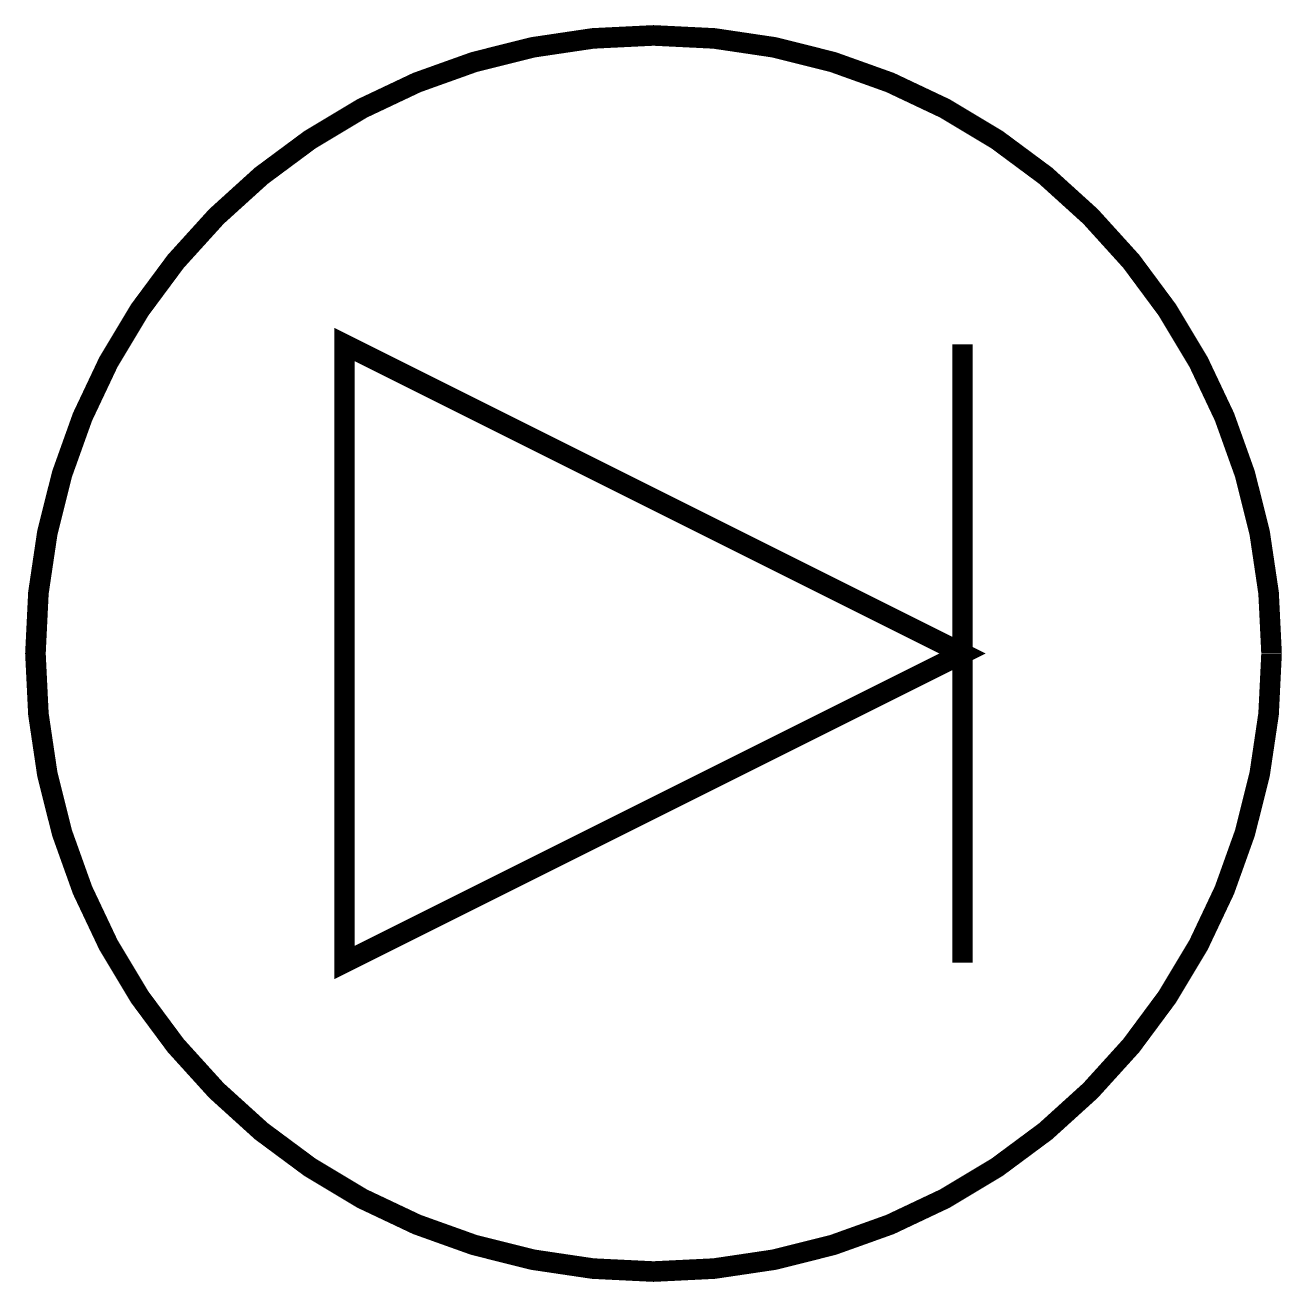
# Model space of a CAD drawing. Extents: x -3.05 to 3.05, y -3.05 to 3.05.
import ezdxf

# ---------------------------------------------------------------- set-up
doc = ezdxf.new("R2010")
doc.units = 0
doc.header["$MEASUREMENT"] = 0
doc.layers.get('0').update_dxf_attribs({"linetype": 'CONTINUOUS'})

msp = doc.modelspace()

# ---------------------------------------------------------------- linework, layer by layer
at = {"const_width": 0.1}
msp.add_lwpolyline([(-3, 0, 1), (3, 0, 1)], format="xyb", close=True, dxfattribs=at)
msp.add_lwpolyline([(-1.5, -1.5), (-1.5, 1.5), (1.5, 0)], close=True, dxfattribs=at)
msp.add_lwpolyline([(1.5, -1.5), (1.5, 1.5)], dxfattribs=at)

doc.saveas('drawing.dxf')
